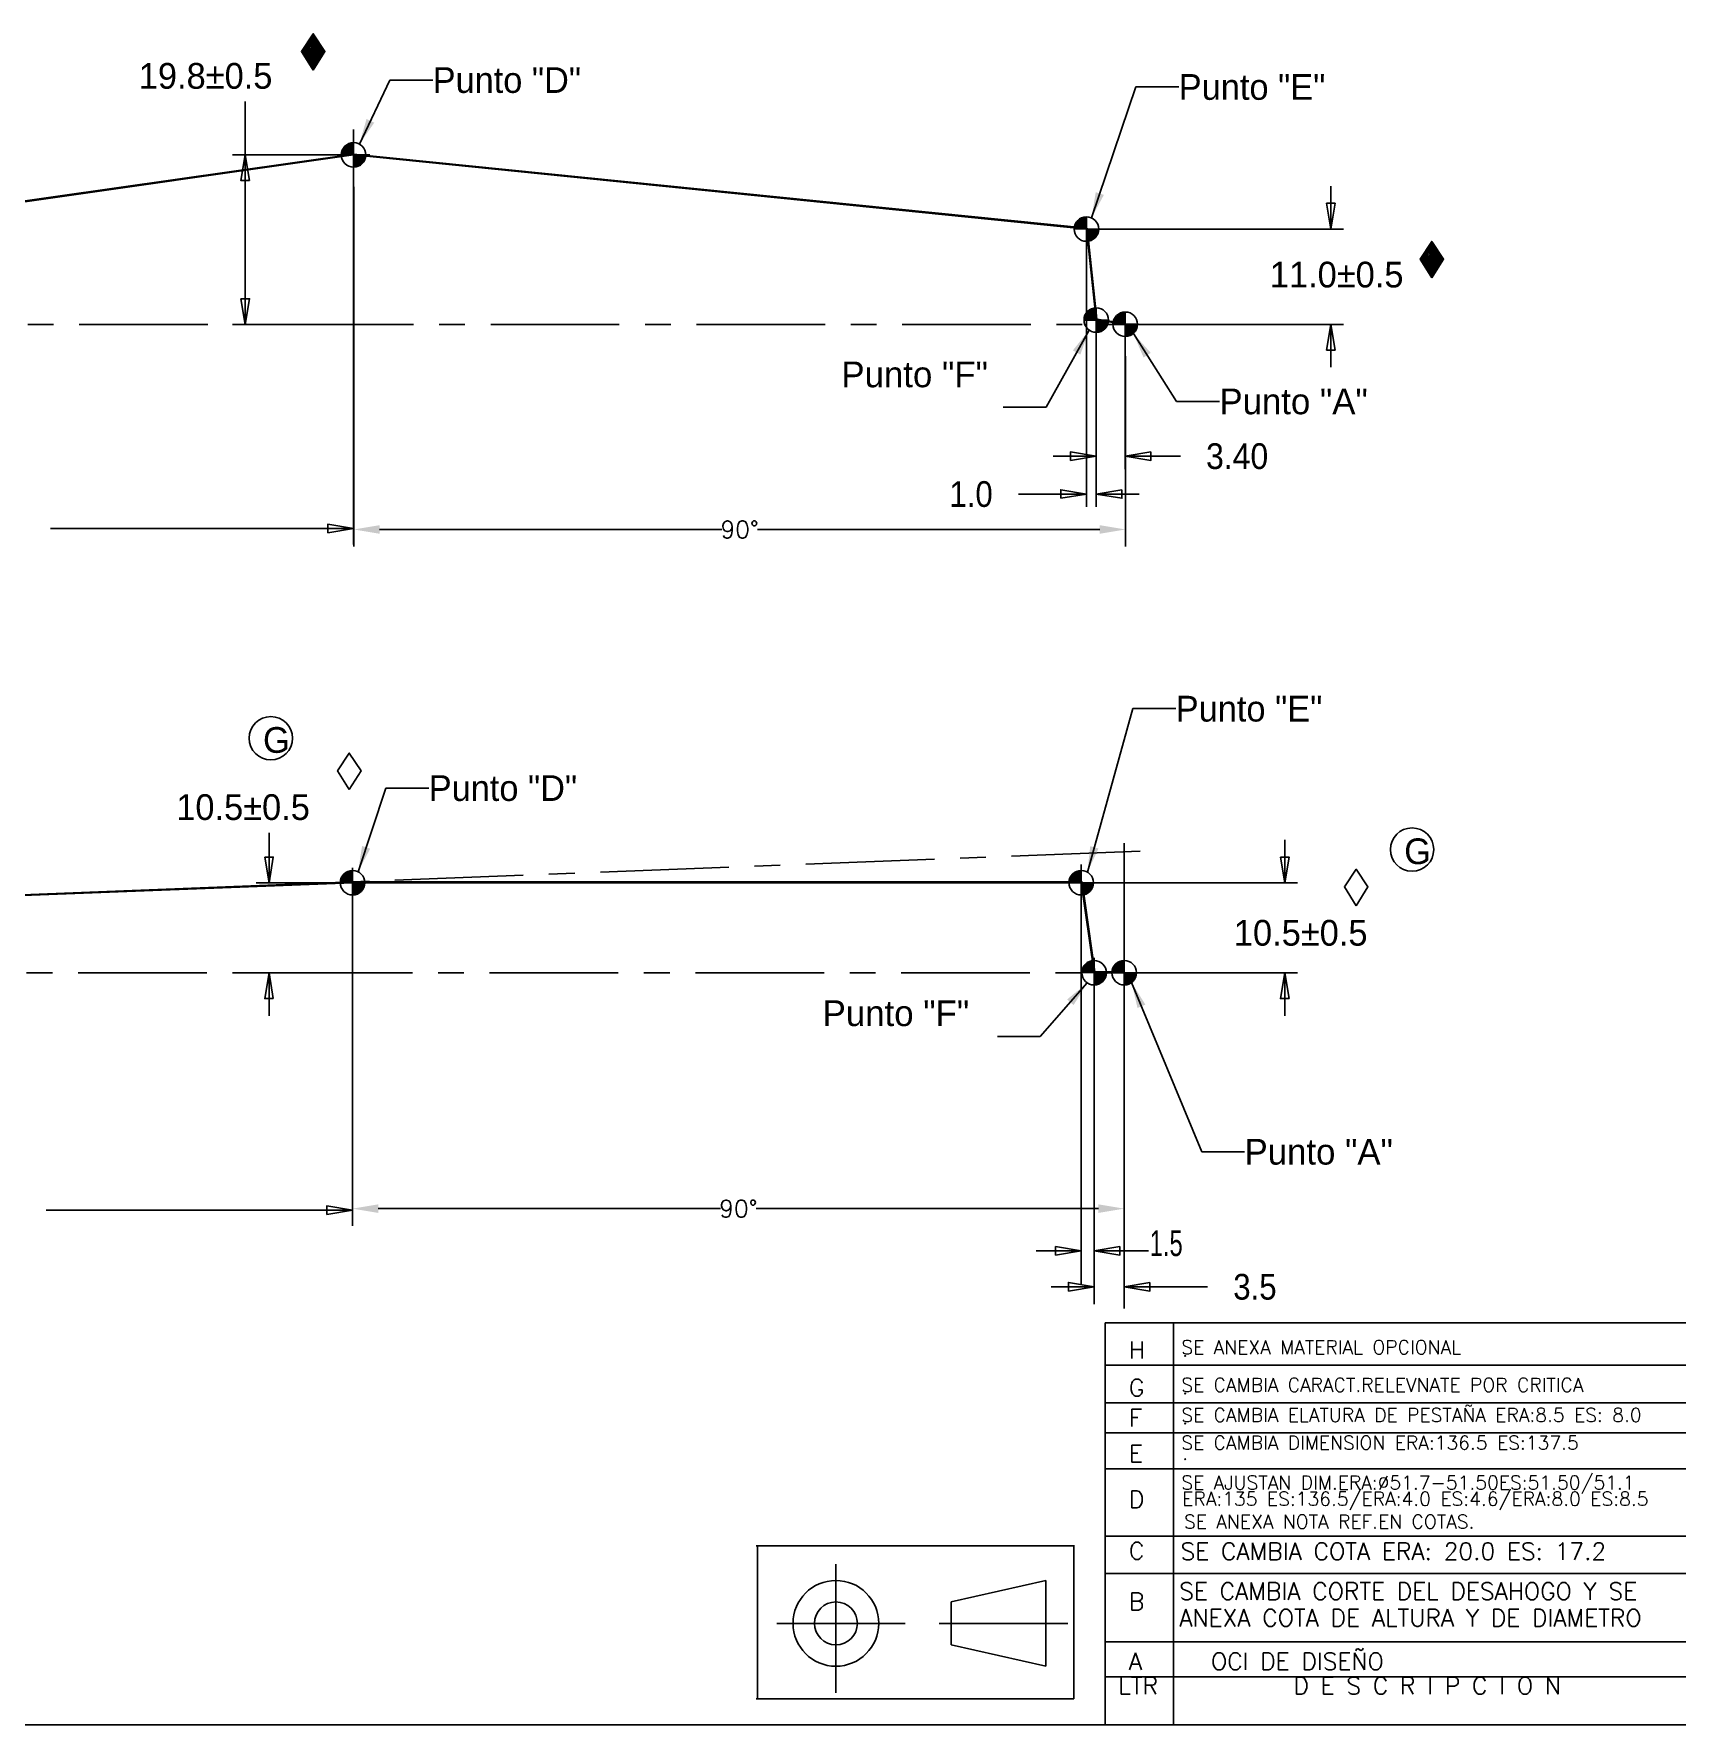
# Model space of a CAD drawing. Extents: x 0 to 594, y -9 to 420.
# Drawn here: x 238.6 to 430.2, y 0 to 197.2 of the extents above; entities that cross this region are included whole.
import ezdxf
from ezdxf.enums import TextEntityAlignment as Align

# ---------------------------------------------------------------- set-up
doc = ezdxf.new("R2010")
doc.units = 0
doc.header["$LTSCALE"] = 40
doc.header["$MEASUREMENT"] = 0
doc.linetypes.add('CENTER', pattern=[0.6, 0.375, -0.075, 0.075, -0.075])
doc.layers.get('0').update_dxf_attribs({"linetype": 'CONTINUOUS'})
doc.layers.get('Defpoints').update_dxf_attribs({"linetype": 'CONTINUOUS'})
doc.layers.add('DEFAULT_1', color=7, linetype='CENTER')
doc.styles.add('ROMANS', font='romans', dxfattribs={"height": 2})
doc.styles.add('TEXTSTYLE_0', font='txt', dxfattribs={"width": 0.8})
doc.dimstyles.get("Standard").update_dxf_attribs({"dimtxt": 2.5, "dimasz": 1.5, "dimexe": 0.18, "dimexo": 0.0625, "dimgap": 0.09, "dimtad": 0, "dimtih": 1, "dimtoh": 1, "dimlfac": 1.0065, "dimzin": 0, "dimdsep": 46, "dimtxsty": 'ROMANS', "dimcen": 1, "dimclrd": 6, "dimclre": 6, "dimclrt": 6, "dimadec": 0, "dimazin": 0, "dimtp": 0.1005, "dimtm": 0.1005, "dimtfac": 0.9, "dimtofl": 0, "dimtmove": 0, "dimatfit": 0, "dimfxl": 1, "dimtolj": 1, "dimtzin": 0, "dimarcsym": 0})

# ---------------------------------------------------------------- blocks, each defined once
blk = doc.blocks.new('*D7')
at = {"color": 6, "lineweight": -2}
for p, q in [((275.73, 94.48), (275.73, 58.19)), ((365.73, 84), (365.73, 58.19)), ((278.73, 60.19), (318.64, 60.19)), ((362.73, 60.19), (322.82, 60.19))]:
    blk.add_line(p, q, dxfattribs=at)
at = {"color": 6}
for points in [[(278.73, 60.69), (278.73, 59.69), (275.73, 60.19)], [(362.73, 60.69), (362.73, 59.69), (365.73, 60.19)]]:
    blk.add_solid(points, dxfattribs=at)
at = {"layer": 'Defpoints', "color": 0}
for p in [(275.73, 98.19), (365.73, 87.71), (365.73, 60.19)]:
    blk.add_point(p, dxfattribs=at)
at = {"color": 6, "insert": (320.73, 60.19), "char_height": 2, "attachment_point": 5, "style": 'ROMANS'}
blk.add_mtext('\\A1;90°', dxfattribs=at)
blk = doc.blocks.new('*D8')
at = {"color": 6, "lineweight": -2}
for p, q in [((275.88, 179.35), (275.88, 137.39)), ((365.89, 159.61), (365.89, 137.39)), ((278.88, 139.39), (318.79, 139.39)), ((362.89, 139.39), (322.97, 139.39))]:
    blk.add_line(p, q, dxfattribs=at)
at = {"color": 6}
for points in [[(278.88, 139.89), (278.88, 138.89), (275.88, 139.39)], [(362.89, 139.89), (362.89, 138.89), (365.89, 139.39)]]:
    blk.add_solid(points, dxfattribs=at)
at = {"layer": 'Defpoints', "color": 0}
for p in [(275.88, 183.06), (365.89, 163.32), (365.89, 139.39)]:
    blk.add_point(p, dxfattribs=at)
at = {"color": 6, "insert": (320.88, 139.39), "char_height": 2, "attachment_point": 5, "style": 'ROMANS'}
blk.add_mtext('\\A1;90°', dxfattribs=at)

msp = doc.modelspace()

# ---------------------------------------------------------------- hatches: boundary and pattern name
h = msp.add_hatch()
h.set_pattern_fill('ANSI31', color=256, style=0)
h.set_pattern_definition([(45, (-192.93958, 118.375), (-0.088388348, 0.088388348), [])])
h.paths.add_polyline_path([(272.5107, 195.1211), (271.1427, 197.185), (269.7746, 195.1211), (271.1427, 192.9404)])
h = msp.add_hatch()
h.set_pattern_fill('ANSI31', color=256, style=0)
h.set_pattern_definition([(45, (-62.47701, 94.16559), (-0.088388348, 0.088388348), [])])
h.paths.add_polyline_path([(402.9733, 170.9117), (401.6052, 172.9756), (400.2372, 170.9117), (401.6052, 168.731)])

# ---------------------------------------------------------------- linework, layer by layer
at = {"color": 6, "linetype": 'Continuous'}
for p, q in [((276.5275, 184.3279), (280.0815, 191.7965)), ((280.0815, 191.7965), (285.0815, 191.7965)), ((361.9243, 175.7173), (367.0955, 190.9903)), ((367.0955, 190.9903), (372.0955, 190.9903)), ((263.2205, 173.1853), (263.2205, 189.2839)), ((275.8455, 186.0444), (275.8455, 137.9985)), ((277.7619, 183.0708), (261.7205, 183.0708)), ((263.2205, 183.0708), (263.2205, 173.1853)), ((275.8455, 181.5708), (275.8455, 137.6357)), ((389.828, 174.4238), (389.828, 179.4238)), ((362.8255, 174.4238), (391.328, 174.4238)), ((263.2205, 163.2998), (263.2205, 173.1853)), ((361.3255, 172.9238), (361.3255, 142.0204)), ((361.6471, 162.6405), (356.6194, 153.6691)), ((362.4655, 162.3168), (362.4655, 146.44)), ((362.4655, 162.3168), (362.4655, 142.0204)), ((362.8255, 163.2998), (391.328, 163.2998)), ((363.9655, 163.2998), (375.8383, 163.2998)), ((365.8455, 161.7998), (365.8455, 146.44)), ((366.7985, 162.2446), (371.8425, 154.3239)), ((389.828, 163.2998), (389.828, 158.2998)), ((371.8425, 154.3239), (376.8425, 154.3239)), ((356.6194, 153.6691), (351.6194, 153.6691)), ((362.4655, 147.94), (357.4655, 147.94)), ((365.8455, 147.94), (372.28, 147.94)), ((361.3255, 143.5204), (353.3992, 143.5204)), ((362.4655, 143.5204), (367.4655, 143.5204)), ((275.8455, 139.4985), (240.4893, 139.4985)), ((361.4467, 99.4311), (366.7442, 118.4931)), ((366.7442, 118.4931), (371.7442, 118.4931)), ((276.3724, 99.4778), (279.6271, 109.234)), ((279.6271, 109.234), (284.6271, 109.234)), ((265.9902, 98.1899), (265.9902, 104.016)), ((384.4535, 98.1899), (384.4535, 103.1899)), ((275.7287, 99.9262), (275.7287, 58.3349)), ((360.7287, 100.3379), (360.7287, 58.3349)), ((275.7287, 96.6899), (275.7287, 58.5118)), ((360.7287, 96.6899), (360.7287, 51.333)), ((362.2287, 98.1899), (385.9535, 98.1899)), ((362.2287, 89.429), (362.2287, 49.0636)), ((365.7287, 89.429), (365.7287, 48.5645)), ((265.9902, 87.6899), (265.9902, 82.6899)), ((362.2287, 87.6899), (385.9535, 87.6899)), ((384.4535, 87.6899), (384.4535, 82.6899)), ((361.429, 86.5143), (355.9491, 80.2635)), ((362.2287, 86.1899), (362.2287, 51.333)), ((366.5949, 86.5591), (374.7719, 66.8284)), ((355.9491, 80.2635), (350.9491, 80.2635)), ((374.7719, 66.8284), (379.7719, 66.8284)), ((275.7287, 60.0118), (240.0079, 60.0118)), ((360.7287, 55.2697), (355.4754, 55.2697)), ((362.2287, 55.2697), (368.5688, 55.2697)), ((362.2287, 51.083), (357.2287, 51.083)), ((365.7287, 51.083), (375.4549, 51.083))]:
    msp.add_line(p, q, dxfattribs=at)
at = {"color": 7, "linetype": 'Continuous'}
for p, q in [((274.513, 183.5655), (274.513, 183.069)), ((274.6023, 183.76), (274.6023, 183.0692)), ((274.6917, 183.9012), (274.6917, 183.0695)), ((274.781, 184.0134), (274.781, 183.0697)), ((274.8703, 184.1059), (274.8703, 183.0699)), ((274.9596, 184.1837), (274.9596, 183.0702)), ((275.0489, 184.2497), (275.0489, 183.0704)), ((275.1382, 184.3057), (275.1382, 183.0706)), ((275.2275, 184.3532), (275.2275, 183.0708)), ((275.3169, 184.3929), (275.3169, 183.0711)), ((275.4062, 184.4256), (275.4062, 183.0713)), ((275.4955, 184.4518), (275.4955, 183.0715)), ((275.5848, 184.4718), (275.5848, 183.0717)), ((275.6741, 184.486), (275.6741, 183.072)), ((275.7634, 184.4944), (275.7634, 183.0722)), ((275.8528, 184.4972), (275.8528, 181.639)), ((275.8434, 183.1715), (95.8417, 157.4762)), ((95.8455, 157.3758), (275.8455, 183.0708)), ((274.4237, 183.0688), (277.2818, 183.076)), ((361.4163, 174.5151), (275.8434, 183.1715)), ((275.8455, 183.0708), (361.3255, 174.4238)), ((275.9421, 183.0726), (275.9421, 181.6418)), ((276.0314, 183.0729), (276.0314, 181.6502)), ((276.1207, 183.0731), (276.1207, 181.6644)), ((276.21, 183.0733), (276.21, 181.6844)), ((276.2993, 183.0735), (276.2993, 181.7106)), ((276.3886, 183.0738), (276.3886, 181.7433)), ((276.478, 183.074), (276.478, 181.783)), ((276.5673, 183.0742), (276.5673, 181.8305)), ((276.6566, 183.0744), (276.6566, 181.8865)), ((276.7459, 183.0747), (276.7459, 181.9525)), ((276.8352, 183.0749), (276.8352, 182.0303)), ((276.9245, 183.0751), (276.9245, 182.1228)), ((277.0139, 183.0753), (277.0139, 182.235)), ((277.1032, 183.0756), (277.1032, 182.3762)), ((277.1925, 183.0758), (277.1925, 182.5707)), ((360.4335, 175.5348), (360.4335, 174.4213)), ((360.5228, 175.6008), (360.5228, 174.4215)), ((360.6121, 175.6569), (360.6121, 174.4218)), ((360.7014, 175.7043), (360.7014, 174.422)), ((360.7908, 175.744), (360.7908, 174.4222)), ((360.8801, 175.7768), (360.8801, 174.4224)), ((360.9694, 175.8029), (360.9694, 174.4227)), ((361.0587, 175.823), (361.0587, 174.4229)), ((361.148, 175.8371), (361.148, 174.4231)), ((361.2373, 175.8455), (361.2373, 174.4233)), ((361.3267, 175.8483), (361.3267, 172.9902)), ((359.8976, 174.4199), (362.7557, 174.4272)), ((359.9869, 174.9166), (359.9869, 174.4202)), ((360.0762, 175.1112), (360.0762, 174.4204)), ((360.1656, 175.2524), (360.1656, 174.4206)), ((360.2549, 175.3645), (360.2549, 174.4208)), ((360.3442, 175.457), (360.3442, 174.4211)), ((361.3255, 174.4238), (362.4655, 163.8168)), ((361.416, 174.4238), (361.416, 172.993)), ((362.5567, 163.904), (361.4163, 174.5151)), ((361.5053, 174.424), (361.5053, 173.0014)), ((361.5946, 174.4242), (361.5946, 173.0155)), ((361.6839, 174.4245), (361.6839, 173.0355)), ((361.7732, 174.4247), (361.7732, 173.0617)), ((361.8625, 174.4249), (361.8625, 173.0944)), ((361.9519, 174.4251), (361.9519, 173.1342)), ((362.0412, 174.4254), (362.0412, 173.1816)), ((362.1305, 174.4256), (362.1305, 173.2377)), ((362.2198, 174.4258), (362.2198, 173.3037)), ((362.3091, 174.426), (362.3091, 173.3814)), ((362.3984, 174.4263), (362.3984, 173.474)), ((362.4878, 174.4265), (362.4878, 173.5861)), ((362.5771, 174.4267), (362.5771, 173.7273)), ((362.6664, 174.4269), (362.6664, 173.9219)), ((361.0442, 163.8072), (363.9023, 163.8145)), ((361.1335, 164.3039), (361.1335, 163.8075)), ((361.2228, 164.4984), (361.2228, 163.8077)), ((361.3122, 164.6397), (361.3122, 163.8079)), ((361.4015, 164.7518), (361.4015, 163.8081)), ((361.4908, 164.8443), (361.4908, 163.8084)), ((361.5801, 164.9221), (361.5801, 163.8086)), ((361.6694, 164.9881), (361.6694, 163.8088)), ((361.7587, 165.0442), (361.7587, 163.809)), ((361.848, 165.0916), (361.848, 163.8093)), ((361.9374, 165.1313), (361.9374, 163.8095)), ((362.0267, 165.1641), (362.0267, 163.8097)), ((362.116, 165.1902), (362.116, 163.8099)), ((362.2053, 165.2103), (362.2053, 163.8102)), ((362.2946, 165.2244), (362.2946, 163.8104)), ((362.3839, 165.2328), (362.3839, 163.8106)), ((362.4655, 163.8168), (365.8455, 163.2998)), ((362.4733, 165.2356), (362.4733, 162.3775)), ((365.8606, 163.3986), (362.5567, 163.904)), ((362.5626, 163.8111), (362.5626, 162.3803)), ((362.6519, 163.8113), (362.6519, 162.3887)), ((362.7412, 163.8115), (362.7412, 162.4028)), ((362.8305, 163.8118), (362.8305, 162.4228)), ((362.9198, 163.812), (362.9198, 162.449)), ((363.0091, 163.8122), (363.0091, 162.4817)), ((363.0985, 163.8124), (363.0985, 162.5215)), ((363.1878, 163.8127), (363.1878, 162.5689)), ((363.2771, 163.8129), (363.2771, 162.625)), ((363.3664, 163.8131), (363.3664, 162.6909)), ((363.4557, 163.8133), (363.4557, 162.7687)), ((363.545, 163.8136), (363.545, 162.8613)), ((363.6344, 163.8138), (363.6344, 162.9734)), ((363.7237, 163.814), (363.7237, 163.1146)), ((363.813, 163.8142), (363.813, 163.3092)), ((364.5142, 163.8145), (364.5142, 163.318)), ((364.6035, 164.009), (364.6035, 163.3182)), ((364.6929, 164.1502), (364.6929, 163.3185)), ((364.7822, 164.2624), (364.7822, 163.3187)), ((364.8715, 164.3549), (364.8715, 163.3189)), ((364.9608, 164.4327), (364.9608, 163.3191)), ((365.0501, 164.4986), (365.0501, 163.3194)), ((365.1394, 164.5547), (365.1394, 163.3196)), ((365.2288, 164.6021), (365.2288, 163.3198)), ((365.3181, 164.6419), (365.3181, 163.32)), ((365.4074, 164.6746), (365.4074, 163.3203)), ((365.4967, 164.7008), (365.4967, 163.3205)), ((365.586, 164.7208), (365.586, 163.3207)), ((365.6753, 164.7349), (365.6753, 163.3209)), ((365.7646, 164.7434), (365.7646, 163.3212)), ((365.854, 164.7462), (365.854, 161.888)), ((364.4249, 163.3178), (367.283, 163.325)), ((365.8455, 163.2998), (365.8606, 163.3986)), ((365.9433, 163.3216), (365.9433, 161.8908)), ((366.0326, 163.3218), (366.0326, 161.8992)), ((366.1219, 163.3221), (366.1219, 161.9133)), ((366.2112, 163.3223), (366.2112, 161.9334)), ((366.3005, 163.3225), (366.3005, 161.9596)), ((366.3899, 163.3227), (366.3899, 161.9923)), ((366.4792, 163.323), (366.4792, 162.032)), ((366.5685, 163.3232), (366.5685, 162.0794)), ((366.6578, 163.3234), (366.6578, 162.1355)), ((366.7471, 163.3236), (366.7471, 162.2015)), ((366.8364, 163.3239), (366.8364, 162.2793)), ((366.9257, 163.3241), (366.9257, 162.3718)), ((367.0151, 163.3243), (367.0151, 162.4839)), ((367.1044, 163.3245), (367.1044, 162.6252)), ((367.1937, 163.3248), (367.1937, 162.8197)), ((274.3981, 98.6947), (274.3981, 98.1982)), ((274.4874, 98.8892), (274.4874, 98.1985)), ((274.5767, 99.0304), (274.5767, 98.1987)), ((274.666, 99.1426), (274.666, 98.1989)), ((274.7553, 99.2351), (274.7553, 98.1991)), ((274.8447, 99.3129), (274.8447, 98.1994)), ((274.934, 99.3789), (274.934, 98.1996)), ((275.0233, 99.4349), (275.0233, 98.1998)), ((275.1126, 99.4824), (275.1126, 98.2)), ((275.2019, 99.5221), (275.2019, 98.2003)), ((275.2912, 99.5548), (275.2912, 98.2005)), ((275.3805, 99.581), (275.3805, 98.2007)), ((275.4699, 99.601), (275.4699, 98.2009)), ((275.5592, 99.6152), (275.5592, 98.2012)), ((275.6485, 99.6236), (275.6485, 98.2014)), ((275.7378, 99.6264), (275.7378, 96.7682)), ((359.3858, 98.6947), (359.3858, 98.1982)), ((359.4751, 98.8892), (359.4751, 98.1985)), ((359.5644, 99.0304), (359.5644, 98.1987)), ((359.6537, 99.1426), (359.6537, 98.1989)), ((359.743, 99.2351), (359.743, 98.1991)), ((359.8323, 99.3129), (359.8323, 98.1994)), ((359.9217, 99.3789), (359.9217, 98.1996)), ((360.011, 99.4349), (360.011, 98.1998)), ((360.1003, 99.4824), (360.1003, 98.2)), ((360.1896, 99.5221), (360.1896, 98.2003)), ((360.2789, 99.5548), (360.2789, 98.2005)), ((360.3682, 99.581), (360.3682, 98.2007)), ((360.4576, 99.601), (360.4576, 98.2009)), ((360.5469, 99.6152), (360.5469, 98.2012)), ((360.6362, 99.6236), (360.6362, 98.2014)), ((360.7255, 99.6264), (360.7255, 96.7682)), ((275.7268, 98.2899), (5.7248, 87.7899)), ((5.7287, 87.6899), (275.7287, 98.1899)), ((274.3087, 98.198), (277.1669, 98.2052)), ((360.8155, 98.2899), (275.7268, 98.2899)), ((275.7287, 98.1899), (360.7287, 98.1899)), ((275.8271, 98.2018), (275.8271, 96.771)), ((275.9164, 98.2021), (275.9164, 96.7794)), ((276.0058, 98.2023), (276.0058, 96.7936)), ((276.0951, 98.2025), (276.0951, 96.8136)), ((276.1844, 98.2027), (276.1844, 96.8398)), ((276.2737, 98.203), (276.2737, 96.8725)), ((276.363, 98.2032), (276.363, 96.9122)), ((276.4523, 98.2034), (276.4523, 96.9597)), ((276.5416, 98.2036), (276.5416, 97.0157)), ((276.631, 98.2039), (276.631, 97.0817)), ((276.7203, 98.2041), (276.7203, 97.1595)), ((276.8096, 98.2043), (276.8096, 97.252)), ((276.8989, 98.2045), (276.8989, 97.3642)), ((276.9882, 98.2048), (276.9882, 97.5054)), ((277.0775, 98.205), (277.0775, 97.6999)), ((359.2964, 98.198), (362.1546, 98.2052)), ((360.7287, 98.1899), (362.2287, 87.6899)), ((360.8148, 98.2018), (360.8148, 96.771)), ((362.3155, 87.7899), (360.8155, 98.2899)), ((360.9041, 98.2021), (360.9041, 96.7794)), ((360.9934, 98.2023), (360.9934, 96.7936)), ((361.0828, 98.2025), (361.0828, 96.8136)), ((361.1721, 98.2027), (361.1721, 96.8398)), ((361.2614, 98.203), (361.2614, 96.8725)), ((361.3507, 98.2032), (361.3507, 96.9122)), ((361.44, 98.2034), (361.44, 96.9597)), ((361.5293, 98.2036), (361.5293, 97.0157)), ((361.6187, 98.2039), (361.6187, 97.0817)), ((361.708, 98.2041), (361.708, 97.1595)), ((361.7973, 98.2043), (361.7973, 97.252)), ((361.8866, 98.2045), (361.8866, 97.3642)), ((361.9759, 98.2048), (361.9759, 97.5054)), ((362.0652, 98.205), (362.0652, 97.6999)), ((361.3328, 88.8161), (361.3328, 87.7026)), ((361.4221, 88.8821), (361.4221, 87.7028)), ((361.5114, 88.9381), (361.5114, 87.703)), ((361.6007, 88.9856), (361.6007, 87.7032)), ((361.69, 89.0253), (361.69, 87.7035)), ((361.7794, 89.058), (361.7794, 87.7037)), ((361.8687, 89.0842), (361.8687, 87.7039)), ((361.958, 89.1042), (361.958, 87.7041)), ((362.0473, 89.1184), (362.0473, 87.7044)), ((362.1366, 89.1268), (362.1366, 87.7046)), ((362.2259, 89.1296), (362.2259, 86.2714)), ((364.8419, 88.8161), (364.8419, 87.7026)), ((364.9312, 88.8821), (364.9312, 87.7028)), ((365.0205, 88.9381), (365.0205, 87.703)), ((365.1098, 88.9856), (365.1098, 87.7032)), ((365.1992, 89.0253), (365.1992, 87.7035)), ((365.2885, 89.058), (365.2885, 87.7037)), ((365.3778, 89.0842), (365.3778, 87.7039)), ((365.4671, 89.1042), (365.4671, 87.7041)), ((365.5564, 89.1184), (365.5564, 87.7044)), ((365.6457, 89.1268), (365.6457, 87.7046)), ((365.735, 89.1296), (365.735, 86.2714)), ((360.7969, 87.7012), (363.655, 87.7084)), ((360.8862, 88.1979), (360.8862, 87.7014)), ((360.9755, 88.3924), (360.9755, 87.7017)), ((361.0648, 88.5336), (361.0648, 87.7019)), ((361.1541, 88.6458), (361.1541, 87.7021)), ((361.2435, 88.7383), (361.2435, 87.7023)), ((362.2287, 87.6899), (365.7287, 87.6899)), ((362.3152, 87.705), (362.3152, 86.2742)), ((365.7287, 87.7899), (362.3155, 87.7899)), ((362.4046, 87.7053), (362.4046, 86.2826)), ((362.4939, 87.7055), (362.4939, 86.2968)), ((362.5832, 87.7057), (362.5832, 86.3168)), ((362.6725, 87.7059), (362.6725, 86.343)), ((362.7618, 87.7062), (362.7618, 86.3757)), ((362.8511, 87.7064), (362.8511, 86.4154)), ((362.9405, 87.7066), (362.9405, 86.4629)), ((363.0298, 87.7068), (363.0298, 86.5189)), ((363.1191, 87.7071), (363.1191, 86.5849)), ((363.2084, 87.7073), (363.2084, 86.6627)), ((363.2977, 87.7075), (363.2977, 86.7552)), ((363.387, 87.7077), (363.387, 86.8674)), ((363.4763, 87.708), (363.4763, 87.0086)), ((363.5657, 87.7082), (363.5657, 87.2031)), ((364.306, 87.7012), (367.1641, 87.7084)), ((364.3953, 88.1979), (364.3953, 87.7014)), ((364.4846, 88.3924), (364.4846, 87.7017)), ((364.5739, 88.5336), (364.5739, 87.7019)), ((364.6633, 88.6458), (364.6633, 87.7021)), ((364.7526, 88.7383), (364.7526, 87.7023)), ((365.7287, 87.6899), (365.7287, 87.7899)), ((365.8244, 87.705), (365.8244, 86.2742)), ((365.9137, 87.7053), (365.9137, 86.2826)), ((366.003, 87.7055), (366.003, 86.2968)), ((366.0923, 87.7057), (366.0923, 86.3168)), ((366.1816, 87.7059), (366.1816, 86.343)), ((366.2709, 87.7062), (366.2709, 86.3757)), ((366.3603, 87.7064), (366.3603, 86.4154)), ((366.4496, 87.7066), (366.4496, 86.4629)), ((366.5389, 87.7068), (366.5389, 86.5189)), ((366.6282, 87.7071), (366.6282, 86.5849)), ((366.7175, 87.7073), (366.7175, 86.6627)), ((366.8068, 87.7075), (366.8068, 86.7552)), ((366.8961, 87.7077), (366.8961, 86.8674)), ((366.9855, 87.708), (366.9855, 87.0086)), ((367.0748, 87.7082), (367.0748, 87.2031)), ((0, 0), (594, 0))]:
    msp.add_line(p, q, dxfattribs=at)
at = {"color": 2, "linetype": 'Continuous'}
for p, q in [((274.3455, 163.2998), (261.7205, 163.2998)), ((274.2287, 98.1899), (264.4902, 98.1899)), ((274.2287, 87.6899), (264.4902, 87.6899))]:
    msp.add_line(p, q, dxfattribs=at)
at = {"color": 8}
msp.add_line((363.4992, 46.8585), (363.4992, -0.0405), dxfattribs=at)
for p, q in [((363.4992, 46.8585), (478.4992, 46.8585)), ((371.4992, 46.8585), (371.4992, -0.0405)), ((478.4992, 41.9268), (363.4992, 41.9268)), ((478.4992, 37.535), (363.4992, 37.535)), ((478.4992, 34.0309), (363.4992, 34.0309)), ((478.4992, 29.8426), (363.4992, 29.8426)), ((478.4992, 22.0068), (363.4992, 22.0068)), ((478.4992, 17.6536), (363.4992, 17.6536)), ((478.4992, 9.6593), (363.4992, 9.6593)), ((478.4992, 5.597), (363.4992, 5.597))]:
    msp.add_line(p, q)
at = {"color": 6}
for p, q in [((322.8161, 20.8614), (359.8503, 20.8614)), ((322.9833, 20.9626), (322.9833, 3.0462)), ((359.8503, 20.9626), (359.8503, 3.0462)), ((356.5825, 16.8335), (345.5589, 14.3335)), ((356.5825, 16.8335), (356.5825, 6.8335)), ((345.5589, 14.3335), (345.5589, 9.3335)), ((356.5825, 6.8335), (345.5589, 9.3335)), ((322.8161, 3.0462), (359.8503, 3.0462))]:
    msp.add_line(p, q, dxfattribs=at)
at = {"color": 6, "linetype": 'CENTER'}
for p, q in [((332.1101, 3.738), (332.1101, 19.9291)), ((340.2056, 11.8335), (324.0145, 11.8335)), ((359.1557, 11.8335), (342.9647, 11.8335))]:
    msp.add_line(p, q, dxfattribs=at)
for points in [[(271.1427, 192.9404), (272.5107, 195.1211), (271.1427, 197.185), (269.7746, 195.1211)], [(401.6052, 168.731), (402.9733, 170.9117), (401.6052, 172.9756), (400.2372, 170.9117)], [(275.3549, 109.0721), (276.7229, 111.2528), (275.3549, 113.3167), (273.9868, 111.2528)], [(392.7922, 95.5174), (394.1603, 97.6981), (392.7922, 99.762), (391.4242, 97.6981)]]:
    msp.add_lwpolyline(points, close=True)
at = {"color": 6, "linetype": 'Continuous'}
for points in [[(263.7205, 180.0708), (263.2205, 183.0708), (262.7205, 180.0708), (263.7205, 180.0708)], [(389.328, 177.4238), (389.828, 174.4238), (390.328, 177.4238), (389.328, 177.4238)], [(262.7205, 166.2998), (263.2205, 163.2998), (263.7205, 166.2998), (262.7205, 166.2998)], [(390.328, 160.2998), (389.828, 163.2998), (389.328, 160.2998), (390.328, 160.2998)], [(359.4655, 147.44), (362.4655, 147.94), (359.4655, 148.44), (359.4655, 147.44)], [(368.8455, 148.44), (365.8455, 147.94), (368.8455, 147.44), (368.8455, 148.44)], [(358.3255, 143.0204), (361.3255, 143.5204), (358.3255, 144.0204), (358.3255, 143.0204)], [(365.4655, 144.0204), (362.4655, 143.5204), (365.4655, 143.0204), (365.4655, 144.0204)], [(272.8455, 138.9985), (275.8455, 139.4985), (272.8455, 139.9985), (272.8455, 138.9985)], [(265.4902, 101.1899), (265.9902, 98.1899), (266.4902, 101.1899), (265.4902, 101.1899)], [(383.9535, 101.1899), (384.4535, 98.1899), (384.9535, 101.1899), (383.9535, 101.1899)], [(266.4902, 84.6899), (265.9902, 87.6899), (265.4902, 84.6899), (266.4902, 84.6899)], [(384.9535, 84.6899), (384.4535, 87.6899), (383.9535, 84.6899), (384.9535, 84.6899)], [(272.7287, 59.5118), (275.7287, 60.0118), (272.7287, 60.5118), (272.7287, 59.5118)], [(357.7287, 54.7697), (360.7287, 55.2697), (357.7287, 55.7697), (357.7287, 54.7697)], [(365.2287, 55.7697), (362.2287, 55.2697), (365.2287, 54.7697), (365.2287, 55.7697)], [(359.2287, 50.583), (362.2287, 51.083), (359.2287, 51.583), (359.2287, 50.583)], [(368.7287, 51.583), (365.7287, 51.083), (368.7287, 50.583), (368.7287, 51.583)]]:
    msp.add_lwpolyline(points, dxfattribs=at)
at = {"color": 7, "linetype": 'Continuous'}
for centre in [(275.8528, 183.0681), (361.3267, 174.4192), (362.4733, 163.8065), (365.854, 163.3171), (275.7378, 98.1973), (360.7255, 98.1973), (362.2259, 87.7005), (365.735, 87.7005)]:
    msp.add_circle(centre, 1.4291, dxfattribs=at)
for centre in [(266.2015, 115.0393), (399.3027, 102.0612)]:
    msp.add_circle(centre, 2.5288)
at = {"color": 6}
for radius in [5, 2.5]:
    msp.add_circle((332.1101, 11.8335), radius, dxfattribs=at)
at = {"color": 6, "linetype": 'Continuous'}
for points in [[(276.5275, 184.3279), (277.3651, 187.2516), (278.268, 186.8219)], [(361.9243, 175.7173), (362.4128, 178.7192), (363.36, 178.3985)], [(361.6471, 162.6405), (360.6166, 159.779), (359.7443, 160.2679)], [(366.7985, 162.2446), (368.8317, 159.9827), (367.9882, 159.4456)], [(276.3724, 99.4778), (276.8474, 102.4818), (277.7961, 102.1654)], [(361.4467, 99.4311), (361.7682, 102.4554), (362.7317, 102.1876)], [(361.429, 86.5143), (359.8273, 83.9288), (359.0754, 84.588)], [(366.5949, 86.5591), (368.2054, 83.9791), (367.2816, 83.5962)]]:
    msp.add_solid(points, dxfattribs=at)
at = {"layer": 'DEFAULT_1', "color": 0, "linetype": 'CENTER'}
for p, q in [((3.8455, 163.2998), (367.8606, 163.2998)), ((3.7248, 87.6899), (362.2287, 87.6899))]:
    msp.add_line(p, q, dxfattribs=at)
at = {"layer": 'DEFAULT_1', "color": 6, "linetype": 'CENTER'}
for p, q in [((365.7287, 87.7899), (365.7287, 104.3968)), ((367.5913, 101.8624), (275.7268, 98.2899))]:
    msp.add_line(p, q, dxfattribs=at)
at = {"layer": 'DEFAULT_1', "color": 2, "linetype": 'CENTER'}
for p, q in [((365.7287, 87.6899), (367.7287, 87.6899)), ((365.7287, 85.6899), (365.7287, 87.6899))]:
    msp.add_line(p, q, dxfattribs=at)

# ---------------------------------------------------------------- texts
at = {"color": 0, "linetype": 'Continuous', "style": 'TEXTSTYLE_0'}
for s, p in [('19.8%%P0.5', (258.5955, 192.2839)), ('11.0%%P0.5', (390.5106, 169.1117)), ('10.5%%P0.5', (262.9652, 107.016)), ('10.5%%P0.5', (386.3154, 92.3589))]:
    msp.add_text(s, height=3, dxfattribs=at).set_placement(p, align=Align.MIDDLE)
for s, width, p, p2 in [('Punto "D"', 0.720833, (285.0815, 190.2965), (302.3815, 190.2965)), ('Punto "E"', 0.7125, (372.0955, 189.4903), (389.1955, 189.4903)), ('Punto "F"', 0.7125, (332.7446, 155.9743), (349.8446, 155.9743)), ('Punto "A"', 0.720833, (376.8425, 152.8239), (394.1425, 152.8239)), ('3.40', 0.852941, (375.28, 146.44), (382.53, 146.44)), ('1.0', 1.122222, (345.3492, 142.0204), (350.3992, 142.0204)), ('Punto "E"', 0.7125, (371.7442, 116.9931), (388.8442, 116.9931)), ('Punto "D"', 0.720833, (284.6271, 107.734), (301.9271, 107.734)), ('Punto "F"', 0.7125, (330.5602, 81.4831), (347.6602, 81.4831)), ('Punto "A"', 0.720833, (379.7719, 65.3284), (397.0719, 65.3284)), ('1.5', 0.77, (368.7064, 54.6612), (372.5564, 54.6612)), ('3.5', 0.841667, (378.4549, 49.583), (383.5049, 49.583))]:
    msp.add_text(s, height=3, dxfattribs=dict(at, width=width)).set_placement(p, p2, align=Align.FIT)
for p in [(265.2924, 113.3431), (398.3937, 100.365)]:
    msp.add_text('G', height=3).set_placement(p)
at = {"style": 'ROMANS'}
for s, height, p in [('H', 2, (366.2804, 42.7014)), ('SE ANEXA MATERIAL OPCIONAL', 1.6, (372.3923, 43.2341)), ('.', 1.6, (372.5013, 42.9678)), ('G', 2, (366.2804, 38.3096)), ('SE CAMBIA CARACT.RELEVNATE POR CRITICA', 1.6, (372.3923, 38.8423)), ('.', 1.6, (372.5013, 38.576)), ('F', 2, (366.2804, 34.8055)), ('SE CAMBIA ELATURA DE PESTAÑA ERA:8.5 ES: 8.0', 1.6, (372.3923, 35.3382)), ('SE CAMBIA DIMENSION ERA:136.5 ES:137.5', 1.6, (372.3923, 32.091)), ('.', 1.6, (372.5013, 35.0719)), ('E', 2, (366.2804, 30.6172)), ('.', 1.6, (372.5013, 30.8836)), ('SE AJUSTAN DIM.ERA:%%c51.7-51.50ES:51.50/51.1', 1.6, (372.3923, 27.4537)), ('D', 2, (366.2804, 25.2895)), ('ERA:135 ES:136.5/ERA:4.0 ES:4.6/ERA:8.0 ES:8.5', 1.6, (372.5013, 25.5559)), ('SE ANEXA NOTA REF.EN COTAS.', 1.6, (372.7062, 22.8963)), ('C', 2, (366.2804, 19.2864)), ('SE CAMBIA COTA ERA: 20.0 ES: 17.2', 2, (372.3146, 19.2348)), ('SE CAMBIA CORTE DEL DESAHOGO Y SE ', 2, (372.1589, 14.58)), ('B', 2, (366.2804, 13.3867)), ('ANEXA COTA DE ALTURA Y DE DIAMETRO', 2, (372.1589, 11.4775)), ('A', 2, (366.2804, 6.3972)), ('OCI DE DISEÑO', 2, (375.8623, 6.3972)), ('LTR', 2, (365.0496, 3.5689)), ('D E S C R I P C I O N', 2, (385.4742, 3.5689))]:
    msp.add_text(s, height=height, dxfattribs=at).set_placement(p)

# ---------------------------------------------------------------- dimensions: what is measured, and where the dimension line sits
for base, p1, p2, picture, middle in [((365.8866, 139.3945), (275.8762, 183.0598), (365.8866, 163.3209), '*D8', (320.8814, 139.3945)), ((365.7337, 60.1915), (275.7287, 98.1917), (365.7337, 87.7132), '*D7', (320.7312, 60.1915))]:
    dim = msp.add_linear_dim(base=base, p1=p1, p2=p2, text='90°', dimstyle='Standard', override={"dimtxt": 2.5, "dimasz": 3, "dimexe": 2, "dimexo": 3.7125, "dimcen": 5.346, "dimclrd": 6, "dimclre": 6, "dimtol": 0, "dimtp": 0, "dimtm": 0, "dimtfac": 1, "dimatfit": 3})
    dim.commit()
    dim.dimension.update_dxf_attribs({"geometry": picture, "text_midpoint": middle})

doc.saveas('drawing.dxf')
